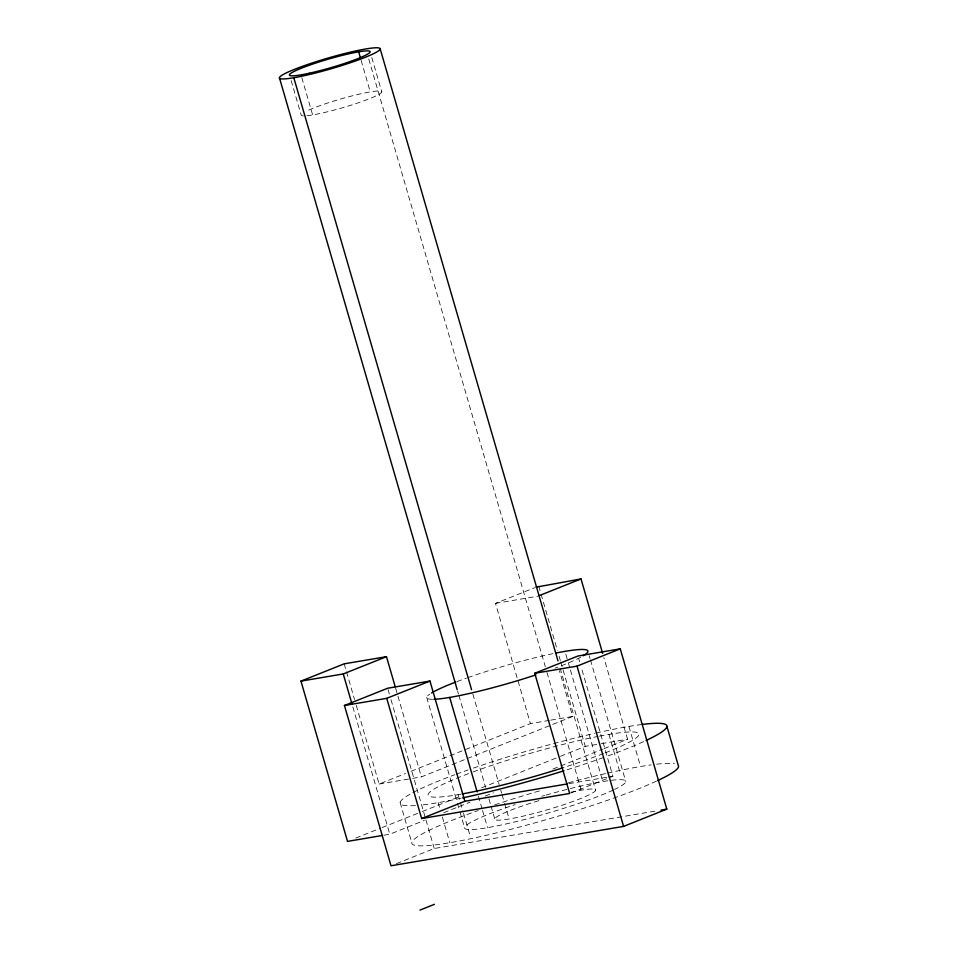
<?xml version="1.0" encoding="UTF-8"?>
<svg xmlns="http://www.w3.org/2000/svg" width="958" height="958" viewBox="0 0 958 958"><rect width="100%" height="100%" fill="white"/><g stroke="black" fill="none" stroke-linecap="round" stroke-linejoin="round"><path stroke-width="0.72" stroke-dasharray="4.79 3.59" d="M549.377 720.38L530.421 723.589L495.49 603.384L534.672 587.721M356.244 705.339L379.117 784.039L405.485 773.501M411.042 771.286L448.512 756.305M449.901 755.754L530.421 723.589M412.647 778.363L421.4 776.89L465.816 759.131M467.205 758.58L572.704 716.428L559.4 670.636M355.813 838.07L380.697 828.131M382.086 827.58L420.79 812.109M422.167 811.558L460.87 796.098M481.611 787.811L559.017 756.88M560.406 756.317L585.29 746.378L599.864 743.911M383.978 835.22L389.81 834.226L424.37 820.419M443.722 812.683L469.983 802.193M485.191 796.11L493.49 792.805M552.922 769.046L602.69 749.168M604.079 748.617L627.574 739.217L603.875 657.655M571.016 792.949L612.892 776.22L581.29 667.463M396.42 863.613L434.237 848.501L656.517 810.875M495.49 603.384L537.785 596.223M550.826 720.129L572.704 716.428M601.325 743.659L627.574 739.217M379.117 784.039L411.186 778.615M568.932 783.656L607.025 777.213M608.498 776.962L612.892 776.22M628.903 726.439L640.543 766.508M589.218 655.643L590.044 658.505M590.463 659.942L625.802 781.572M608.941 734.415L620.58 774.483M578.8 658.876L579.626 661.739M565.819 654.218L567.89 661.367M568.31 662.804L569.974 668.528M570.393 669.953L602.81 781.572M538.719 586.104L557.436 650.506M559.089 656.23L560.346 660.517M560.753 661.954L585.29 746.378M560.095 668.109L595.565 790.206M371.8 57.552L381.775 91.896M368.77 59.013L545.306 666.672M546.982 672.42L581.195 790.218M361.13 60.414L370.279 91.896M301.83 77.73L312.643 114.936M472.845 694.023L499.13 784.53M500.806 790.278L501.633 793.14M502.052 794.577L504.147 801.762M504.555 803.199L509.153 819.006M291.172 80.592L301.147 114.936A41.96 4.455 -16.2 0 0 354.831 103.955A41.96 4.455 -16.2 0 0 372.626 91.525A41.96 4.455 -16.2 0 0 306.776 111.008M457.637 691.149L458.475 694.023M458.894 695.46L485.598 787.404M488.939 798.888L490.616 804.636M491.023 806.073L494.783 819.006M478.389 796.158L482.125 809.043M482.545 810.468L487.538 827.64M458.128 794.673L463.121 811.845M463.54 813.27L469.779 834.741M426.717 697.424L457.062 801.882M457.481 803.319L459.565 810.468M459.972 811.905L464.546 827.64M438.165 802.648L440.249 809.797M442.333 816.958L449.805 842.717M395.618 688.167L421.4 776.89M388.098 689.652L389.343 693.951M391.008 699.675L425.508 818.443M425.927 819.88L434.237 848.501M400.145 802.648L411.784 842.717M344.185 663.834L354.58 699.615M352.807 706.872L389.81 834.226M570.848 792.242A52.45 5.568 -16.2 0 1 578.141 799.535A52.45 5.568 -16.2 0 1 498.567 820.192A52.45 5.568 -16.2 0 1 541.785 799.786M580.883 657.092A83.921 8.921 -16.2 0 1 555.065 668.169M432.513 699.316A83.921 8.921 -16.2 0 1 429.699 694.167M457.026 681.569A83.921 8.921 -16.2 0 1 466.402 678.132M467.803 677.641A83.921 8.921 -16.2 0 1 552.862 653.667M656.517 781.117A138.85 14.753 -16.2 0 1 448.152 842.992A138.85 14.753 -16.2 0 1 478.246 810.528M494.783 804.852A138.85 14.753 -16.2 0 1 541.09 790.434M568.381 782.83A138.85 14.753 -16.2 0 1 606.234 773.429M607.647 773.118A138.85 14.753 -16.2 0 1 651.189 764.867M656.613 764.185A138.85 14.753 -16.2 0 1 674.408 763.706M546.06 795.068A83.921 8.921 -16.2 0 1 614.557 789.428M613.467 789.943A83.921 8.921 -16.2 0 1 483.299 828.323A83.921 8.921 -16.2 0 1 515.141 804.612M541.869 796.278A83.921 8.921 -16.2 0 1 544.671 795.475M643.656 741.612A138.85 14.753 -16.2 0 1 604.917 757.024M603.444 757.562A138.85 14.753 -16.2 0 1 566.645 769.921M460.906 798.265A138.85 14.753 -16.2 0 1 420.837 805.103M415.437 805.57A138.85 14.753 -16.2 0 1 411.497 793.356M412.814 792.649A138.85 14.753 -16.2 0 1 454.906 774.699M456.331 774.172A138.85 14.753 -16.2 0 1 468.115 769.933M473.432 768.077A138.85 14.753 -16.2 0 1 594.595 733.361M595.996 733.05A138.85 14.753 -16.2 0 1 640.962 724.607M599.385 736.151A109.787 11.664 -16.2 0 1 604.809 753.036M603.528 753.539A109.787 11.664 -16.2 0 1 562.645 767.861M460.738 794.218A109.787 11.664 -16.2 0 1 471.647 772.471M473.06 771.944A109.787 11.664 -16.2 0 1 597.936 736.439"/><path stroke-width="1.44" d="M382.517 835.46L347.526 841.387L300.956 681.114L344.185 663.834L386.481 656.685L395.211 686.73M536.025 587.182L581.015 578.943L602.63 653.356M300.956 681.114L343.251 673.953L386.481 656.685M539.126 595.684L581.015 578.943M344.449 705.495L386.733 698.346L421.652 818.551L569.663 793.487L534.744 673.282L577.973 656.014L620.257 648.853L666.816 809.127L623.586 826.407L391.008 865.769L344.449 705.495L387.679 688.227L429.962 681.066L464.881 801.271L567.459 783.907M386.733 698.346L429.962 681.066M534.744 673.282L577.027 666.133L620.257 648.853M421.652 818.551L464.881 801.271M419.975 910.1L434.381 904.34M660.936 810.121L666.816 809.127M666.936 726.427L678.575 766.496A138.85 14.753 -16.2 0 1 657.691 780.566M577.027 666.133L623.586 826.407M380.206 48.954A52.45 5.568 -16.2 0 1 304.141 75.706A52.45 5.568 -16.2 0 1 305.111 65.383A52.45 5.568 -16.2 0 1 380.206 48.954L557.999 660.924M358.639 51.828L360.304 57.552M293.795 77.742L471.587 689.712M279.425 77.742L457.217 689.712M449.697 697.424L477.144 791.871M343.251 673.953L351.981 704.01M555.724 653.081A83.921 8.921 -16.2 0 1 583.159 655.787M535.965 674.851A83.921 8.921 -16.2 0 1 433.902 699.292M431.531 692.981A83.921 8.921 -16.2 0 1 455.769 682.048M642.327 724.428A138.85 14.753 -16.2 0 1 646.051 740.498M563.951 770.771A138.85 14.753 -16.2 0 1 462.451 797.93M562.645 767.861A109.787 11.664 -16.2 0 1 462.079 793.978M309.278 73.239A41.96 4.455 -16.2 0 0 370.135 51.828A41.96 4.455 -16.2 0 0 310.045 64.976A41.96 4.455 -16.2 0 0 309.278 73.239"/></g></svg>
